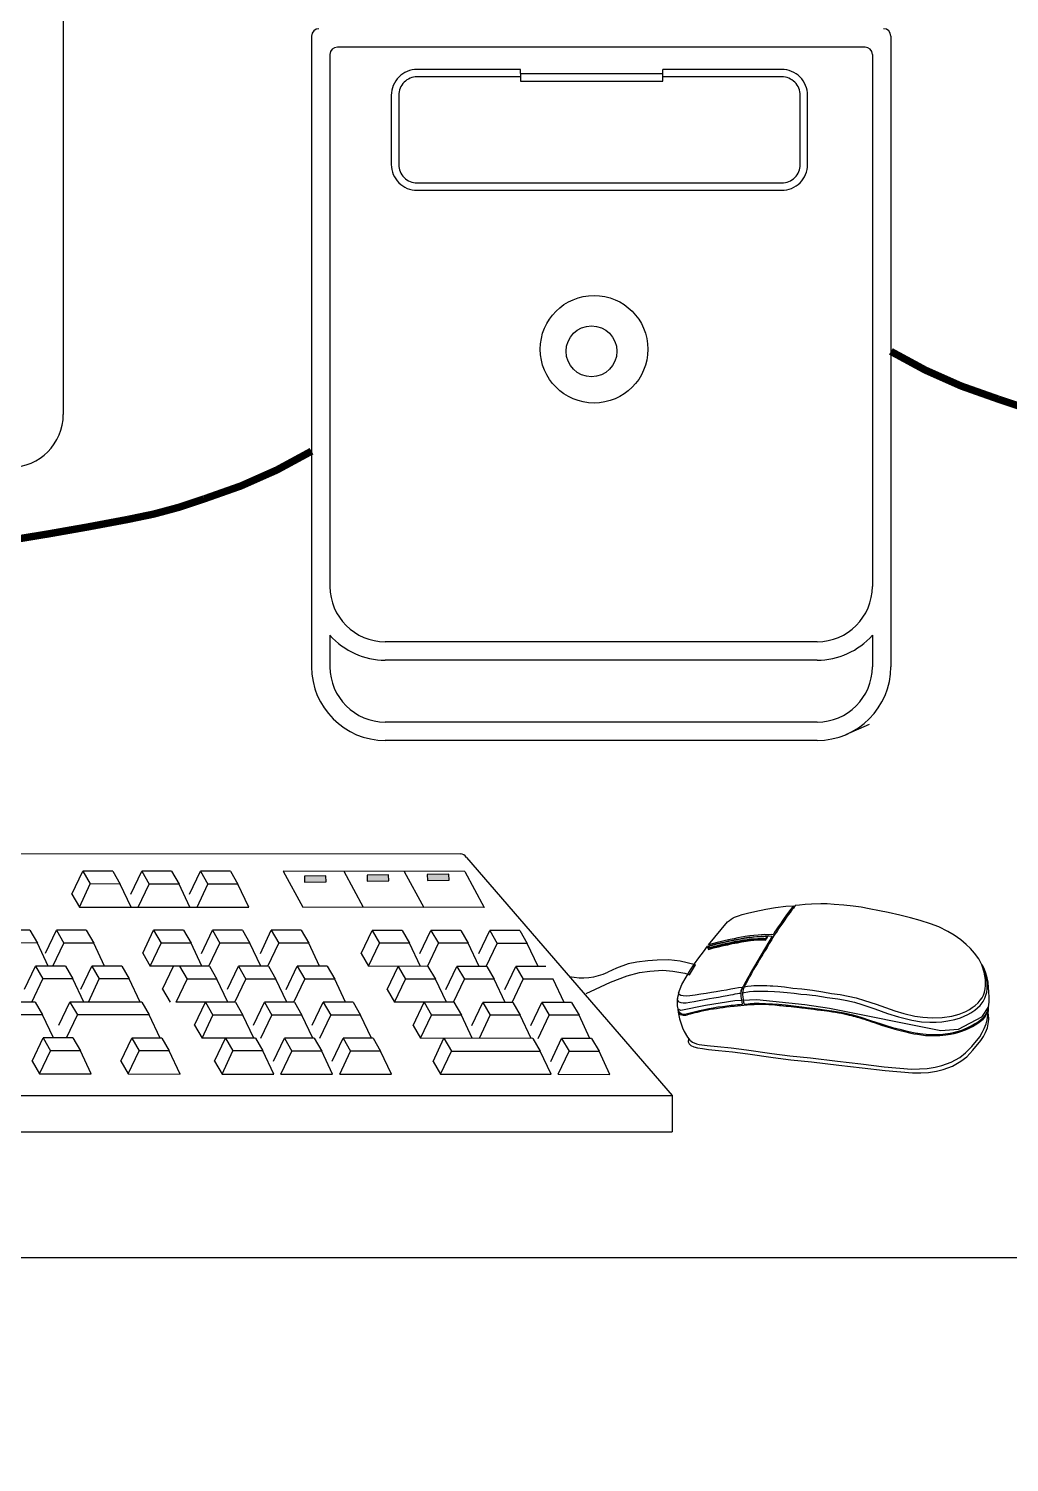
# Model space of a CAD drawing. Header units: millimetres. Extents: x 1282755 to 1285234, y -1758265 to -1757672.
# Drawn here: x 1284200.643 to 1284202.655, y -1757894.765 to -1757891.824 of the extents above; entities that cross this region are included whole.
import ezdxf

# ---------------------------------------------------------------- set-up
doc = ezdxf.new("R2010")
doc.units = ezdxf.units.MM
doc.layers.add('MR', color=7, linetype='Continuous')

# ---------------------------------------------------------------- blocks, each defined once
blk = doc.blocks.new('방재실(계통도)')
at = {"layer": 'MR', "color": 4}
for p, q in [((-285560.75, 60614.5), (-285560.75, 60315.87)), ((-285437.53, 60503.73), (-285437.53, 60190.64)), ((-285149.96, 60503.73), (-285149.96, 60190.64)), ((-285428.38, 60494.57), (-285428.38, 60230.53)), ((-285162.78, 60498.23), (-285424.72, 60498.23)), ((-285159.12, 60494.57), (-285159.12, 60230.53)), ((-285333.84, 60485.07), (-285333.84, 60487.13)), ((-285263.1, 60485.07), (-285263.1, 60487.13)), ((-285428.38, 60206.32), (-285428.38, 60190.64)), ((-285186.57, 60203.08), (-285400.93, 60203.08)), ((-285159.12, 60206.32), (-285159.12, 60190.64)), ((-285186.57, 60193.92), (-285400.93, 60193.92)), ((-285186.57, 60163.18), (-285400.93, 60163.18)), ((-285160.69, 60161.99), (-285172.5, 60156.84)), ((-285186.57, 60154.03), (-285400.93, 60154.03)), ((-285875.3, 60098.12), (-285363.74, 60097.73)), ((-285360.65, 60096), (-285258.53, 59977.77)), ((-285556.47, 60077.72), (-285551.05, 60089.17)), ((-285536.18, 60089.16), (-285551.05, 60089.17)), ((-285551.05, 60089.17), (-285547.35, 60082.79)), ((-285536.18, 60089.16), (-285532.48, 60082.78)), ((-285527.27, 60077.7), (-285521.84, 60089.15)), ((-285521.84, 60089.15), (-285518.14, 60082.76)), ((-285506.97, 60089.14), (-285521.84, 60089.15)), ((-285506.97, 60089.14), (-285503.27, 60082.75)), ((-285498.06, 60077.67), (-285492.63, 60089.13)), ((-285492.63, 60089.13), (-285488.93, 60082.74)), ((-285477.76, 60089.12), (-285492.63, 60089.13)), ((-285477.76, 60089.12), (-285474.06, 60082.73)), ((-285451.53, 60089.1), (-285441.89, 60071.25)), ((-285361.47, 60089.03), (-285451.53, 60089.1)), ((-285421.51, 60089.08), (-285411.87, 60071.23)), ((-285391.49, 60089.05), (-285381.85, 60071.2)), ((-285361.47, 60089.03), (-285351.83, 60071.18)), ((-285552.77, 60071.33), (-285547.35, 60082.79)), ((-285532.48, 60082.78), (-285547.35, 60082.79)), ((-285527.07, 60071.31), (-285532.48, 60082.78)), ((-285523.57, 60071.31), (-285518.14, 60082.76)), ((-285503.27, 60082.75), (-285518.14, 60082.76)), ((-285497.86, 60071.29), (-285503.27, 60082.75)), ((-285494.36, 60071.29), (-285488.93, 60082.74)), ((-285474.06, 60082.73), (-285488.93, 60082.74)), ((-285468.66, 60071.27), (-285474.06, 60082.73)), ((-285430.35, 60086.89), (-285441.07, 60086.76)), ((-285441.07, 60086.76), (-285441.03, 60083.78)), ((-285441.03, 60083.78), (-285430.32, 60083.92)), ((-285430.32, 60083.92), (-285430.35, 60086.89)), ((-285399.25, 60087.3), (-285409.96, 60087.16)), ((-285409.96, 60087.16), (-285409.93, 60084.18)), ((-285409.93, 60084.18), (-285399.21, 60084.32)), ((-285399.21, 60084.32), (-285399.25, 60087.3)), ((-285369.33, 60087.68), (-285380.05, 60087.54)), ((-285380.05, 60087.54), (-285380.01, 60084.57)), ((-285380.01, 60084.57), (-285369.29, 60084.71)), ((-285369.29, 60084.71), (-285369.33, 60087.68)), ((-285556.47, 60077.72), (-285552.77, 60071.33)), ((-285552.77, 60071.33), (-285468.66, 60071.27)), ((-285351.83, 60071.18), (-285441.89, 60071.25)), ((-285227.55, 60066.36), (-285225.62, 60067.01)), ((-285225.62, 60067.01), (-285223.69, 60067.61)), ((-285223.69, 60067.61), (-285221.1, 60068.31)), ((-285221.1, 60068.31), (-285217.47, 60069.17)), ((-285217.47, 60069.17), (-285212.06, 60070.37)), ((-285212.06, 60070.37), (-285207.29, 60071.16)), ((-285207.29, 60071.16), (-285202.14, 60071.77)), ((-285201.69, 60067.44), (-285202.93, 60065.8)), ((-285202.14, 60071.77), (-285198.22, 60072.03)), ((-285200.87, 60067.45), (-285201.77, 60066.25)), ((-285200.7, 60068.86), (-285201.69, 60067.44)), ((-285200.01, 60068.65), (-285200.87, 60067.45)), ((-285199.56, 60070.34), (-285200.7, 60068.86)), ((-285199.11, 60069.9), (-285200.01, 60068.65)), ((-285198.22, 60072.03), (-285199.56, 60070.34)), ((-285198.29, 60070.84), (-285199.11, 60069.9)), ((-285197.45, 60072.09), (-285198.29, 60070.84)), ((-285195.34, 60072.33), (-285197.45, 60072.09)), ((-285192.56, 60072.68), (-285195.34, 60072.33)), ((-285189.35, 60072.79), (-285192.56, 60072.68)), ((-285184.74, 60072.9), (-285189.35, 60072.79)), ((-285181.63, 60072.9), (-285184.74, 60072.9)), ((-285178.04, 60072.68), (-285181.63, 60072.9)), ((-285173.24, 60072.28), (-285178.04, 60072.68)), ((-285168.64, 60071.71), (-285173.24, 60072.28)), ((-285164.67, 60071.25), (-285168.64, 60071.71)), ((-285160.73, 60070.53), (-285164.67, 60071.25)), ((-285155.63, 60069.53), (-285160.73, 60070.53)), ((-285151.26, 60068.58), (-285155.63, 60069.53)), ((-285145.52, 60067.26), (-285151.26, 60068.58)), ((-285140.25, 60066.01), (-285145.52, 60067.26)), ((-285577.3, 60059.89), (-285592.17, 60059.9)), ((-285577.3, 60059.89), (-285573.6, 60053.5)), ((-285569.63, 60048.43), (-285564.2, 60059.88)), ((-285549.33, 60059.87), (-285564.2, 60059.88)), ((-285564.2, 60059.88), (-285560.5, 60053.49)), ((-285549.33, 60059.87), (-285545.63, 60053.48)), ((-285521.34, 60048.39), (-285515.92, 60059.85)), ((-285501.05, 60059.83), (-285515.92, 60059.85)), ((-285515.92, 60059.85), (-285512.21, 60053.46)), ((-285501.05, 60059.83), (-285497.35, 60053.45)), ((-285492.13, 60048.37), (-285486.71, 60059.82)), ((-285471.84, 60059.81), (-285486.71, 60059.82)), ((-285486.71, 60059.82), (-285483.01, 60053.44)), ((-285471.84, 60059.81), (-285468.14, 60053.42)), ((-285462.93, 60048.35), (-285457.5, 60059.8)), ((-285457.5, 60059.8), (-285453.8, 60053.41)), ((-285442.63, 60059.79), (-285457.5, 60059.8)), ((-285442.63, 60059.79), (-285438.93, 60053.4)), ((-285412.9, 60048.31), (-285407.48, 60059.76)), ((-285407.48, 60059.76), (-285403.78, 60053.38)), ((-285392.61, 60059.75), (-285407.48, 60059.76)), ((-285392.61, 60059.75), (-285388.91, 60053.36)), ((-285383.7, 60048.29), (-285378.27, 60059.74)), ((-285378.27, 60059.74), (-285374.57, 60053.35)), ((-285363.4, 60059.73), (-285378.27, 60059.74)), ((-285363.4, 60059.73), (-285359.7, 60053.34)), ((-285354.49, 60048.26), (-285349.06, 60059.72)), ((-285349.06, 60059.72), (-285345.36, 60053.33)), ((-285334.19, 60059.71), (-285349.06, 60059.72)), ((-285334.19, 60059.71), (-285330.49, 60053.32)), ((-285240.41, 60052.63), (-285231.02, 60063.95)), ((-285231.02, 60063.95), (-285230.13, 60064.69)), ((-285230.13, 60064.69), (-285229.3, 60065.36)), ((-285229.3, 60065.36), (-285228.25, 60066.01)), ((-285228.25, 60066.01), (-285227.55, 60066.36)), ((-285206.85, 60060.04), (-285207.75, 60058.84)), ((-285205.9, 60061.45), (-285206.85, 60060.04)), ((-285205.5, 60060.86), (-285206.25, 60059.67)), ((-285204.82, 60063.03), (-285205.9, 60061.45)), ((-285204.7, 60062), (-285205.5, 60060.86)), ((-285203.92, 60064.34), (-285204.82, 60063.03)), ((-285203.61, 60063.58), (-285204.7, 60062)), ((-285202.93, 60065.8), (-285203.92, 60064.34)), ((-285202.67, 60064.99), (-285203.61, 60063.58)), ((-285201.77, 60066.25), (-285202.67, 60064.99)), ((-285135.34, 60064.63), (-285140.25, 60066.01)), ((-285130.35, 60062.95), (-285135.34, 60064.63)), ((-285126.2, 60061.46), (-285130.35, 60062.95)), ((-285121.64, 60059.18), (-285126.2, 60061.46)), ((-285573.6, 60053.5), (-285588.47, 60053.52)), ((-285568.2, 60042.04), (-285573.6, 60053.5)), ((-285565.93, 60042.04), (-285560.5, 60053.49)), ((-285545.63, 60053.48), (-285560.5, 60053.49)), ((-285540.22, 60042.02), (-285545.63, 60053.48)), ((-285517.64, 60042), (-285512.21, 60053.46)), ((-285497.35, 60053.45), (-285512.21, 60053.46)), ((-285491.94, 60041.98), (-285497.35, 60053.45)), ((-285488.43, 60041.98), (-285483.01, 60053.44)), ((-285468.14, 60053.42), (-285483.01, 60053.44)), ((-285462.73, 60041.96), (-285468.14, 60053.42)), ((-285459.23, 60041.96), (-285453.8, 60053.41)), ((-285438.93, 60053.4), (-285453.8, 60053.41)), ((-285433.52, 60041.94), (-285438.93, 60053.4)), ((-285409.2, 60041.92), (-285403.78, 60053.38)), ((-285388.91, 60053.36), (-285403.78, 60053.38)), ((-285383.5, 60041.9), (-285388.91, 60053.36)), ((-285379.99, 60041.9), (-285374.57, 60053.35)), ((-285359.7, 60053.34), (-285374.57, 60053.35)), ((-285354.29, 60041.88), (-285359.7, 60053.34)), ((-285350.79, 60041.88), (-285345.36, 60053.33)), ((-285330.49, 60053.32), (-285345.36, 60053.33)), ((-285325.08, 60041.86), (-285330.49, 60053.32)), ((-285240.93, 60051.92), (-285238.54, 60052.6)), ((-285236.19, 60053.8), (-285240.41, 60052.63)), ((-285240.33, 60050.62), (-285232.08, 60052.94)), ((-285237.05, 60052.7), (-285239.18, 60052.09)), ((-285238.54, 60052.6), (-285236.2, 60053.23)), ((-285234.75, 60053.28), (-285237.05, 60052.7)), ((-285234.44, 60052.57), (-285236.23, 60052.09)), ((-285236.2, 60053.23), (-285233.95, 60053.74)), ((-285233.99, 60054.26), (-285236.19, 60053.8)), ((-285232.56, 60053.79), (-285234.75, 60053.28)), ((-285232.2, 60053.09), (-285234.44, 60052.57)), ((-285232.1, 60054.7), (-285233.99, 60054.26)), ((-285233.95, 60053.74), (-285232.11, 60054.13)), ((-285233.07, 60052.25), (-285230.92, 60052.65)), ((-285229.8, 60054.44), (-285232.56, 60053.79)), ((-285229.64, 60053.62), (-285232.2, 60053.09)), ((-285232.11, 60054.13), (-285230.32, 60054.51)), ((-285229.7, 60055.23), (-285232.1, 60054.7)), ((-285232.08, 60052.94), (-285222.81, 60054.66)), ((-285230.92, 60052.65), (-285228.73, 60053.22)), ((-285230.32, 60054.51), (-285228.64, 60054.88)), ((-285226.88, 60054.95), (-285229.8, 60054.44)), ((-285227.81, 60055.61), (-285229.7, 60055.23)), ((-285227.7, 60054.01), (-285229.64, 60053.62)), ((-285228.73, 60053.22), (-285226.11, 60053.6)), ((-285228.64, 60054.88), (-285226.9, 60055.26)), ((-285225.91, 60056), (-285227.81, 60055.61)), ((-285225.4, 60054.48), (-285227.7, 60054.01)), ((-285226.9, 60055.26), (-285225, 60055.6)), ((-285224.47, 60055.37), (-285226.88, 60054.95)), ((-285226.11, 60053.6), (-285224.02, 60054)), ((-285224.02, 60056.39), (-285225.91, 60056)), ((-285223.19, 60054.89), (-285225.4, 60054.48)), ((-285225, 60055.6), (-285222.8, 60056)), ((-285222.78, 60055.69), (-285224.47, 60055.37)), ((-285222.28, 60056.71), (-285224.02, 60056.39)), ((-285224.02, 60054), (-285221.71, 60054.42)), ((-285221.29, 60055.12), (-285223.19, 60054.89)), ((-285222.81, 60054.66), (-285218.13, 60055.13)), ((-285222.8, 60056), (-285220.65, 60056.36)), ((-285219.85, 60056.1), (-285222.78, 60055.69)), ((-285220.02, 60057.02), (-285222.28, 60056.71)), ((-285221.71, 60054.42), (-285219.65, 60054.66)), ((-285219.44, 60055.35), (-285221.29, 60055.12)), ((-285220.65, 60056.36), (-285218.43, 60056.56)), ((-285218.06, 60057.26), (-285220.02, 60057.02)), ((-285217.85, 60056.34), (-285219.85, 60056.1)), ((-285208.87, 60056.95), (-285219.84, 60038.31)), ((-285219.65, 60054.66), (-285217.9, 60054.88)), ((-285217.79, 60055.46), (-285219.44, 60055.35)), ((-285218.43, 60056.56), (-285216.48, 60056.8)), ((-285218.13, 60055.13), (-285213.58, 60055.33)), ((-285215.9, 60057.46), (-285218.06, 60057.26)), ((-285217.9, 60054.88), (-285215.94, 60055.02)), ((-285215.52, 60056.5), (-285217.85, 60056.34)), ((-285215.93, 60055.59), (-285217.79, 60055.46)), ((-285216.48, 60056.8), (-285214.36, 60056.94)), ((-285215.94, 60055.02), (-285214.02, 60054.99)), ((-285213.86, 60055.63), (-285215.93, 60055.59)), ((-285214.15, 60057.58), (-285215.9, 60057.46)), ((-285213.04, 60056.61), (-285215.52, 60056.5)), ((-285214.36, 60056.94), (-285212.4, 60057.02)), ((-285212.44, 60057.64), (-285214.15, 60057.58)), ((-285214.02, 60054.99), (-285212.2, 60054.91)), ((-285212.25, 60055.58), (-285213.86, 60055.63)), ((-285213.58, 60055.33), (-285212.23, 60055.37)), ((-285211.34, 60056.68), (-285213.04, 60056.61)), ((-285210.57, 60057.61), (-285212.44, 60057.64)), ((-285212.4, 60057.02), (-285210.43, 60057.05)), ((-285211.34, 60056.78), (-285212.25, 60055.58)), ((-285212.23, 60055.37), (-285211.34, 60056.68)), ((-285212.2, 60054.91), (-285211.2, 60056.17)), ((-285211.2, 60056.17), (-285211.34, 60056.78)), ((-285210.33, 60053.27), (-285210.88, 60052.3)), ((-285209.28, 60057.65), (-285210.57, 60057.61)), ((-285210.43, 60057.05), (-285208.87, 60056.95)), ((-285209.77, 60054.24), (-285210.33, 60053.27)), ((-285209.11, 60055.27), (-285209.77, 60054.24)), ((-285208.44, 60057.6), (-285209.28, 60057.65)), ((-285208.7, 60056.08), (-285209.11, 60055.27)), ((-285208.18, 60056.84), (-285208.7, 60056.08)), ((-285207.75, 60058.84), (-285208.44, 60057.6)), ((-285207.48, 60057.87), (-285208.18, 60056.84)), ((-285206.77, 60058.91), (-285207.48, 60057.87)), ((-285206.25, 60059.67), (-285206.77, 60058.91)), ((-285118.56, 60057.31), (-285121.64, 60059.18)), ((-285115.19, 60055.05), (-285118.56, 60057.31)), ((-285112.6, 60052.79), (-285115.19, 60055.05)), ((-285110.49, 60050.71), (-285112.6, 60052.79)), ((-285521.34, 60048.39), (-285517.64, 60042)), ((-285412.9, 60048.31), (-285409.2, 60041.92)), ((-285247.39, 60043.19), (-285245.26, 60046.13)), ((-285245.26, 60046.13), (-285242.92, 60049.04)), ((-285242.92, 60049.04), (-285240.93, 60051.92)), ((-285239.96, 60052.04), (-285240.97, 60050.88)), ((-285240.97, 60050.88), (-285240.33, 60050.62)), ((-285239.39, 60051.3), (-285240.86, 60050.89)), ((-285240.86, 60050.89), (-285240.56, 60050.29)), ((-285240.56, 60050.29), (-285237.92, 60051.04)), ((-285239.18, 60052.09), (-285239.96, 60052.04)), ((-285237.45, 60051.74), (-285239.39, 60051.3)), ((-285237.92, 60051.04), (-285235.47, 60051.67)), ((-285236.23, 60052.09), (-285237.45, 60051.74)), ((-285235.47, 60051.67), (-285233.07, 60052.25)), ((-285214.62, 60046.19), (-285215.13, 60045.27)), ((-285214.05, 60047.06), (-285214.62, 60046.19)), ((-285213.5, 60048.03), (-285214.05, 60047.06)), ((-285212.84, 60049.06), (-285213.5, 60048.03)), ((-285212.04, 60050.3), (-285212.84, 60049.06)), ((-285211.44, 60051.33), (-285212.04, 60050.3)), ((-285210.88, 60052.3), (-285211.44, 60051.33)), ((-285108.37, 60048.52), (-285110.49, 60050.71)), ((-285106.36, 60045.7), (-285108.37, 60048.52)), ((-285104.8, 60042.59), (-285106.36, 60045.7)), ((-285580, 60030.59), (-285574.57, 60042.05)), ((-285559.7, 60042.04), (-285574.57, 60042.05)), ((-285574.57, 60042.05), (-285570.87, 60035.66)), ((-285559.7, 60042.04), (-285556, 60035.65)), ((-285552.03, 60030.57), (-285546.6, 60042.03)), ((-285531.73, 60042.01), (-285546.6, 60042.03)), ((-285546.6, 60042.03), (-285542.9, 60035.64)), ((-285531.73, 60042.01), (-285528.03, 60035.63)), ((-285488.16, 60041.98), (-285517.64, 60042)), ((-285511.43, 60030.54), (-285506, 60041.99)), ((-285503.03, 60041.99), (-285499.33, 60035.61)), ((-285488.16, 60041.98), (-285484.46, 60035.59)), ((-285479.25, 60030.52), (-285473.82, 60041.97)), ((-285458.95, 60041.96), (-285473.82, 60041.97)), ((-285473.82, 60041.97), (-285470.12, 60035.58)), ((-285458.95, 60041.96), (-285455.25, 60035.57)), ((-285450.04, 60030.49), (-285444.61, 60041.95)), ((-285429.74, 60041.94), (-285444.61, 60041.95)), ((-285444.61, 60041.95), (-285440.91, 60035.56)), ((-285429.74, 60041.94), (-285426.04, 60035.55)), ((-285379.72, 60041.9), (-285409.2, 60041.92)), ((-285400.01, 60030.46), (-285394.59, 60041.91)), ((-285394.59, 60041.91), (-285390.89, 60035.52)), ((-285379.72, 60041.9), (-285376.02, 60035.51)), ((-285370.81, 60030.43), (-285365.38, 60041.89)), ((-285350.51, 60041.88), (-285365.38, 60041.89)), ((-285365.38, 60041.89), (-285361.68, 60035.5)), ((-285350.51, 60041.88), (-285346.81, 60035.49)), ((-285341.6, 60030.41), (-285336.17, 60041.87)), ((-285321.3, 60041.85), (-285336.17, 60041.87)), ((-285336.17, 60041.87), (-285332.47, 60035.48)), ((-285286.09, 60041.03), (-285290.46, 60038.99)), ((-285280.32, 60043.08), (-285286.09, 60041.03)), ((-285280.9, 60037.18), (-285274.79, 60038.89)), ((-285276.13, 60043.99), (-285280.32, 60043.08)), ((-285270.63, 60044.72), (-285276.13, 60043.99)), ((-285274.79, 60038.89), (-285269.6, 60039.56)), ((-285266.03, 60045.04), (-285270.63, 60044.72)), ((-285269.6, 60039.56), (-285263.15, 60039.94)), ((-285260.23, 60045.07), (-285266.03, 60045.04)), ((-285263.15, 60039.94), (-285258.19, 60039.55)), ((-285254.59, 60044.46), (-285260.23, 60045.07)), ((-285258.19, 60039.55), (-285252.21, 60038.45)), ((-285246.95, 60042.7), (-285254.59, 60044.46)), ((-285252.21, 60038.45), (-285249.87, 60037.63)), ((-285251.61, 60036.47), (-285249.41, 60040.1)), ((-285249.87, 60037.63), (-285246.95, 60042.7)), ((-285249.41, 60040.1), (-285247.39, 60043.19)), ((-285219.17, 60038.41), (-285219.69, 60037.6)), ((-285218.67, 60039.38), (-285219.17, 60038.41)), ((-285218.16, 60040.3), (-285218.67, 60039.38)), ((-285217.64, 60041.11), (-285218.16, 60040.3)), ((-285216.98, 60042.09), (-285217.64, 60041.11)), ((-285216.38, 60043.16), (-285216.98, 60042.09)), ((-285215.73, 60044.25), (-285216.38, 60043.16)), ((-285215.13, 60045.27), (-285215.73, 60044.25)), ((-285103.63, 60038.98), (-285104.8, 60042.59)), ((-285103.96, 60040.88), (-285104.77, 60042.8)), ((-285103.7, 60040.9), (-285104.44, 60042.56)), ((-285103.32, 60039.11), (-285103.96, 60040.88)), ((-285102.81, 60038.47), (-285103.7, 60040.9)), ((-285102.91, 60035.35), (-285103.63, 60038.98)), ((-285102.73, 60037.23), (-285103.32, 60039.11)), ((-285102.14, 60036.23), (-285102.81, 60038.47)), ((-285576.3, 60024.2), (-285570.87, 60035.66)), ((-285556, 60035.65), (-285570.87, 60035.66)), ((-285550.59, 60024.19), (-285556, 60035.65)), ((-285548.32, 60024.18), (-285542.9, 60035.64)), ((-285528.03, 60035.63), (-285542.9, 60035.64)), ((-285522.62, 60024.16), (-285528.03, 60035.63)), ((-285504.75, 60024.15), (-285499.33, 60035.61)), ((-285484.46, 60035.59), (-285499.33, 60035.61)), ((-285479.05, 60024.13), (-285484.46, 60035.59)), ((-285475.54, 60024.13), (-285470.12, 60035.58)), ((-285455.25, 60035.57), (-285470.12, 60035.58)), ((-285449.84, 60024.11), (-285455.25, 60035.57)), ((-285446.34, 60024.11), (-285440.91, 60035.56)), ((-285426.04, 60035.55), (-285440.91, 60035.56)), ((-285420.63, 60024.09), (-285426.04, 60035.55)), ((-285396.31, 60024.07), (-285390.89, 60035.52)), ((-285376.02, 60035.51), (-285390.89, 60035.52)), ((-285370.61, 60024.05), (-285376.02, 60035.51)), ((-285367.11, 60024.05), (-285361.68, 60035.5)), ((-285346.81, 60035.49), (-285361.68, 60035.5)), ((-285341.4, 60024.03), (-285346.81, 60035.49)), ((-285337.9, 60024.02), (-285332.47, 60035.48)), ((-285317.6, 60035.47), (-285332.47, 60035.48)), ((-285312.2, 60024), (-285317.6, 60035.47)), ((-285296.53, 60030.52), (-285289.19, 60033.98)), ((-285289.19, 60033.98), (-285280.9, 60037.18)), ((-285255.38, 60028.59), (-285253.7, 60032.96)), ((-285253.7, 60032.96), (-285251.61, 60036.47)), ((-285223.53, 60031.48), (-285225.58, 60031.18)), ((-285223.97, 60030.41), (-285223.34, 60031.8)), ((-285223.9, 60030.83), (-285223.34, 60031.85)), ((-285223.3, 60031.96), (-285223.53, 60031.48)), ((-285222.84, 60032.82), (-285223.3, 60031.96)), ((-285222.9, 60031.37), (-285223.2, 60030.46)), ((-285222.01, 60034.33), (-285222.84, 60032.82)), ((-285222.31, 60032.7), (-285222.81, 60031.68)), ((-285222.81, 60031.68), (-285221.13, 60032.06)), ((-285221.8, 60033.62), (-285222.31, 60032.7)), ((-285221.22, 60035.78), (-285222.01, 60034.33)), ((-285221.2, 60034.7), (-285221.8, 60033.62)), ((-285220.53, 60037.02), (-285221.22, 60035.78)), ((-285220.65, 60035.77), (-285221.2, 60034.7)), ((-285221.13, 60032.06), (-285219.28, 60032.29)), ((-285220.14, 60036.63), (-285220.65, 60035.77)), ((-285219.84, 60038.31), (-285220.53, 60037.02)), ((-285219.69, 60037.6), (-285220.14, 60036.63)), ((-285219.28, 60032.29), (-285217.93, 60032.38)), ((-285217.93, 60032.38), (-285216.64, 60032.46)), ((-285216.64, 60032.46), (-285214.93, 60032.48)), ((-285214.93, 60032.48), (-285213.17, 60032.44)), ((-285213.17, 60032.44), (-285211.55, 60032.34)), ((-285211.55, 60032.34), (-285209.94, 60032.3)), ((-285209.94, 60032.3), (-285208.53, 60032.18)), ((-285208.53, 60032.18), (-285206.04, 60032.04)), ((-285206.04, 60032.04), (-285202.7, 60031.75)), ((-285202.7, 60031.75), (-285198.61, 60031.15)), ((-285103.12, 60030.72), (-285102.97, 60032.44)), ((-285102.97, 60032.44), (-285102.91, 60035.35)), ((-285102.39, 60035.28), (-285102.73, 60037.23)), ((-285102.17, 60033.64), (-285102.39, 60035.28)), ((-285102.19, 60030.79), (-285102.14, 60032.34)), ((-285102.14, 60032.34), (-285102.17, 60033.64)), ((-285101.74, 60034.13), (-285102.14, 60036.23)), ((-285101.46, 60031.46), (-285101.74, 60034.13)), ((-285101.31, 60029.24), (-285101.46, 60031.46)), ((-285574.79, 60024.2), (-285589.66, 60024.21)), ((-285574.79, 60024.2), (-285571.09, 60017.82)), ((-285562.9, 60012.74), (-285557.47, 60024.19)), ((-285521.79, 60024.16), (-285557.47, 60024.19)), ((-285557.47, 60024.19), (-285553.77, 60017.8)), ((-285521.79, 60024.16), (-285518.09, 60017.78)), ((-285511.43, 60030.54), (-285507.73, 60024.15)), ((-285475.27, 60024.13), (-285504.75, 60024.15)), ((-285495.56, 60012.68), (-285490.14, 60024.14)), ((-285490.14, 60024.14), (-285486.44, 60017.75)), ((-285475.27, 60024.13), (-285471.57, 60017.74)), ((-285466.36, 60012.66), (-285460.93, 60024.12)), ((-285446.06, 60024.11), (-285460.93, 60024.12)), ((-285460.93, 60024.12), (-285457.23, 60017.73)), ((-285446.06, 60024.11), (-285442.36, 60017.72)), ((-285437.15, 60012.64), (-285431.72, 60024.1)), ((-285431.72, 60024.1), (-285428.02, 60017.71)), ((-285416.86, 60024.08), (-285431.72, 60024.1)), ((-285416.86, 60024.08), (-285413.15, 60017.7)), ((-285400.01, 60030.46), (-285396.31, 60024.07)), ((-285301.25, 60028.44), (-285296.53, 60030.52)), ((-285256.01, 60024.97), (-285256.08, 60023.67)), ((-285255.89, 60026.28), (-285256.01, 60024.97)), ((-285255.97, 60025.86), (-285255.99, 60025.34)), ((-285255.99, 60025.34), (-285255.58, 60024.69)), ((-285255.91, 60026.48), (-285255.97, 60025.86)), ((-285255.75, 60027.22), (-285255.91, 60026.48)), ((-285255.58, 60027.7), (-285255.89, 60026.28)), ((-285255.59, 60027.91), (-285255.75, 60027.22)), ((-285255.15, 60029.02), (-285255.58, 60027.7)), ((-285255.58, 60024.69), (-285255.19, 60024.3)), ((-285255.08, 60027.99), (-285255.38, 60028.59)), ((-285255.19, 60024.3), (-285254.28, 60023.9)), ((-285254.21, 60027.48), (-285255.08, 60027.99)), ((-285253, 60027.25), (-285254.21, 60027.48)), ((-285251.49, 60027.09), (-285253, 60027.25)), ((-285251.63, 60023.87), (-285249.73, 60024.15)), ((-285249.68, 60027.22), (-285251.49, 60027.09)), ((-285249.73, 60024.15), (-285247.63, 60024.5)), ((-285247.12, 60027.6), (-285249.68, 60027.22)), ((-285247.63, 60024.5), (-285245.07, 60024.99)), ((-285244.35, 60028.05), (-285247.12, 60027.6)), ((-285245.07, 60024.99), (-285242.46, 60025.48)), ((-285241.68, 60028.43), (-285244.35, 60028.05)), ((-285242.46, 60025.48), (-285240.05, 60025.9)), ((-285227.43, 60024.78), (-285241.89, 60022.4)), ((-285239.01, 60028.87), (-285241.68, 60028.43)), ((-285240.05, 60025.9), (-285237.85, 60026.31)), ((-285236.6, 60029.3), (-285239.01, 60028.87)), ((-285237.85, 60026.31), (-285235.59, 60026.67)), ((-285234.09, 60029.73), (-285236.6, 60029.3)), ((-285235.59, 60026.67), (-285233.28, 60027.03)), ((-285231.53, 60030.16), (-285234.09, 60029.73)), ((-285233.28, 60027.03), (-285231.29, 60027.43)), ((-285229.37, 60030.56), (-285231.53, 60030.16)), ((-285231.29, 60027.43), (-285229.55, 60027.8)), ((-285229.55, 60027.8), (-285228.32, 60027.99)), ((-285227.48, 60030.9), (-285229.37, 60030.56)), ((-285228.32, 60027.99), (-285227.19, 60028.22)), ((-285225.58, 60031.18), (-285227.48, 60030.9)), ((-285216.47, 60025.37), (-285227.43, 60024.78)), ((-285227.19, 60028.22), (-285226.01, 60028.41)), ((-285226.01, 60028.41), (-285225.19, 60028.57)), ((-285225.19, 60028.57), (-285224.32, 60028.63)), ((-285224.34, 60028.94), (-285224.25, 60029.87)), ((-285224.28, 60028.01), (-285224.34, 60028.94)), ((-285224.32, 60028.63), (-285224.26, 60029.25)), ((-285224.2, 60026.92), (-285224.28, 60028.01)), ((-285224.26, 60029.25), (-285224.14, 60029.83)), ((-285224.25, 60029.87), (-285223.9, 60030.83)), ((-285224.08, 60025.89), (-285224.2, 60026.92)), ((-285224.14, 60029.83), (-285223.97, 60030.41)), ((-285223.82, 60024.3), (-285224.08, 60025.89)), ((-285223.58, 60023.13), (-285223.82, 60024.3)), ((-285223.45, 60029.57), (-285223.55, 60028.78)), ((-285223.55, 60028.78), (-285220.06, 60029.38)), ((-285223.44, 60029.41), (-285223.53, 60028.52)), ((-285223.53, 60028.52), (-285223.53, 60027.8)), ((-285223.53, 60027.8), (-285223.46, 60026.71)), ((-285223.46, 60026.71), (-285223.27, 60025.43)), ((-285223.24, 60030.36), (-285223.45, 60029.57)), ((-285223.2, 60030.46), (-285223.44, 60029.41)), ((-285223.27, 60025.43), (-285223.08, 60024.15)), ((-285223.03, 60031.1), (-285223.24, 60030.36)), ((-285223.08, 60024.15), (-285222.85, 60023.07)), ((-285220.06, 60029.38), (-285218.21, 60029.56)), ((-285218.21, 60029.56), (-285216.4, 60029.63)), ((-285192.7, 60022.78), (-285216.47, 60025.37)), ((-285216.4, 60029.63), (-285214.22, 60029.67)), ((-285214.22, 60029.67), (-285212.56, 60029.63)), ((-285212.56, 60029.63), (-285210.95, 60029.53)), ((-285210.95, 60029.53), (-285207.67, 60029.39)), ((-285207.67, 60029.39), (-285205.01, 60029.21)), ((-285205.01, 60029.21), (-285201.42, 60028.93)), ((-285201.42, 60028.93), (-285197.97, 60028.54)), ((-285198.61, 60031.15), (-285194.12, 60030.67)), ((-285197.97, 60028.54), (-285194.62, 60028.15)), ((-285194.62, 60028.15), (-285191.65, 60027.88)), ((-285194.12, 60030.67), (-285188.94, 60030.04)), ((-285191.65, 60027.88), (-285188.98, 60027.55)), ((-285188.98, 60027.55), (-285187.21, 60027.36)), ((-285188.94, 60030.04), (-285183.8, 60029.19)), ((-285187.21, 60027.36), (-285181.65, 60026.49)), ((-285183.8, 60029.19), (-285179.45, 60028.5)), ((-285181.65, 60026.49), (-285176.31, 60025.76)), ((-285179.45, 60028.5), (-285175.11, 60027.86)), ((-285176.31, 60025.76), (-285171.69, 60024.93)), ((-285175.11, 60027.86), (-285171.12, 60027.15)), ((-285171.8, 60024.98), (-285168.06, 60024.14)), ((-285171.12, 60027.15), (-285167.11, 60026.23)), ((-285168.06, 60024.14), (-285164.3, 60023)), ((-285167.11, 60026.23), (-285162.99, 60025)), ((-285162.99, 60025), (-285157.21, 60023.17)), ((-285106.69, 60023.74), (-285105.59, 60025.06)), ((-285105.62, 60022.46), (-285104.14, 60024.43)), ((-285105.59, 60025.06), (-285104.68, 60026.31)), ((-285104.68, 60026.31), (-285104.05, 60027.6)), ((-285104.14, 60024.43), (-285103.27, 60026.15)), ((-285104.05, 60027.6), (-285103.48, 60029.14)), ((-285103.48, 60029.14), (-285103.12, 60030.72)), ((-285103.27, 60026.15), (-285102.75, 60027.58)), ((-285102.75, 60027.58), (-285102.39, 60029.11)), ((-285102.39, 60029.11), (-285102.19, 60030.79)), ((-285101.35, 60022.96), (-285101.22, 60024.11)), ((-285101.12, 60026.55), (-285101.31, 60029.24)), ((-285101.22, 60024.11), (-285101.12, 60026.55)), ((-285571.09, 60017.82), (-285585.95, 60017.83)), ((-285565.68, 60006.35), (-285571.09, 60017.82)), ((-285559.2, 60006.35), (-285553.77, 60017.8)), ((-285518.09, 60017.78), (-285553.77, 60017.8)), ((-285512.68, 60006.31), (-285518.09, 60017.78)), ((-285491.86, 60006.3), (-285486.44, 60017.75)), ((-285471.57, 60017.74), (-285486.44, 60017.75)), ((-285466.16, 60006.28), (-285471.57, 60017.74)), ((-285462.66, 60006.28), (-285457.23, 60017.73)), ((-285442.36, 60017.72), (-285457.23, 60017.73)), ((-285436.95, 60006.26), (-285442.36, 60017.72)), ((-285433.45, 60006.25), (-285428.02, 60017.71)), ((-285413.15, 60017.7), (-285428.02, 60017.71)), ((-285407.75, 60006.23), (-285413.15, 60017.7)), ((-285366.83, 60024.05), (-285396.31, 60024.07)), ((-285387.13, 60012.6), (-285381.7, 60024.06)), ((-285383.42, 60006.22), (-285378, 60017.67)), ((-285381.7, 60024.06), (-285378, 60017.67)), ((-285363.13, 60017.66), (-285378, 60017.67)), ((-285366.83, 60024.05), (-285363.13, 60017.66)), ((-285357.72, 60006.2), (-285363.13, 60017.66)), ((-285357.92, 60012.58), (-285352.49, 60024.04)), ((-285354.22, 60006.19), (-285348.79, 60017.65)), ((-285352.49, 60024.04), (-285348.79, 60017.65)), ((-285337.62, 60024.02), (-285352.49, 60024.04)), ((-285333.92, 60017.64), (-285348.79, 60017.65)), ((-285337.62, 60024.02), (-285333.92, 60017.64)), ((-285328.51, 60006.17), (-285333.92, 60017.64)), ((-285328.71, 60012.56), (-285323.29, 60024.01)), ((-285325.01, 60006.17), (-285319.58, 60017.63)), ((-285308.42, 60024), (-285323.29, 60024.01)), ((-285323.29, 60024.01), (-285319.58, 60017.63)), ((-285304.72, 60017.62), (-285319.58, 60017.63)), ((-285308.42, 60024), (-285304.72, 60017.62)), ((-285299.31, 60006.15), (-285304.72, 60017.62)), ((-285256.08, 60023.67), (-285255.99, 60022.38)), ((-285255.99, 60022.38), (-285255.93, 60021.4)), ((-285255.93, 60021.4), (-285255.58, 60020.18)), ((-285255.78, 60020.84), (-285255.59, 60019.45)), ((-285254.28, 60020.01), (-285255.78, 60020.84)), ((-285255.72, 60020.69), (-285255.51, 60019.1)), ((-285255.59, 60019.45), (-285255.06, 60018.56)), ((-285255.58, 60020.18), (-285255.17, 60019.43)), ((-285255.51, 60019.1), (-285255.14, 60017.46)), ((-285255.17, 60019.43), (-285254.78, 60018.99)), ((-285255.14, 60017.46), (-285254.83, 60015.93)), ((-285255.06, 60018.56), (-285254.51, 60018.07)), ((-285254.78, 60018.99), (-285254.23, 60018.61)), ((-285254.51, 60018.07), (-285253.76, 60017.76)), ((-285254.28, 60023.9), (-285253.03, 60023.78)), ((-285241.89, 60022.4), (-285254.28, 60020.01)), ((-285254.23, 60018.61), (-285253.7, 60018.39)), ((-285253.76, 60017.76), (-285253.08, 60017.7)), ((-285253.7, 60018.39), (-285252.86, 60018.24)), ((-285253.08, 60017.7), (-285252.41, 60017.7)), ((-285253.03, 60023.78), (-285251.63, 60023.87)), ((-285252.86, 60018.24), (-285251.57, 60018.33)), ((-285252.41, 60017.7), (-285251.79, 60017.74)), ((-285251.79, 60017.74), (-285251.07, 60017.84)), ((-285251.57, 60018.33), (-285249.64, 60018.87)), ((-285251.07, 60017.84), (-285250.26, 60018.1)), ((-285250.26, 60018.1), (-285249.39, 60018.32)), ((-285249.64, 60018.87), (-285247.6, 60019.37)), ((-285249.39, 60018.32), (-285248.32, 60018.6)), ((-285248.32, 60018.6), (-285247.05, 60018.94)), ((-285247.6, 60019.37), (-285244.99, 60020.02)), ((-285247.05, 60018.94), (-285245.98, 60019.22)), ((-285245.98, 60019.22), (-285244.76, 60019.57)), ((-285244.99, 60020.02), (-285242.44, 60020.55)), ((-285244.76, 60019.57), (-285243.63, 60019.8)), ((-285243.63, 60019.8), (-285242.76, 60020.01)), ((-285242.76, 60020.01), (-285241.89, 60020.17)), ((-285242.44, 60020.55), (-285240.39, 60020.95)), ((-285241.89, 60020.17), (-285240.92, 60020.34)), ((-285240.92, 60020.34), (-285239.59, 60020.59)), ((-285240.39, 60020.95), (-285238.24, 60021.3)), ((-285239.59, 60020.59), (-285238.05, 60020.8)), ((-285238.24, 60021.3), (-285235.83, 60021.73)), ((-285238.05, 60020.8), (-285236.51, 60021.01)), ((-285236.51, 60021.01), (-285234.82, 60021.33)), ((-285235.83, 60021.73), (-285233.57, 60022.03)), ((-285234.82, 60021.33), (-285233.22, 60021.54)), ((-285233.57, 60022.03), (-285231.41, 60022.34)), ((-285233.22, 60021.54), (-285231.47, 60021.76)), ((-285231.47, 60021.76), (-285229.73, 60021.98)), ((-285231.41, 60022.34), (-285229.3, 60022.58)), ((-285229.73, 60021.98), (-285227.82, 60022.22)), ((-285229.3, 60022.58), (-285228.12, 60022.72)), ((-285228.12, 60022.72), (-285227.09, 60022.84)), ((-285227.82, 60022.22), (-285226.12, 60022.38)), ((-285227.09, 60022.84), (-285226.11, 60022.96)), ((-285226.12, 60022.38), (-285224.47, 60022.5)), ((-285226.11, 60022.96), (-285224.92, 60023.04)), ((-285224.92, 60023.04), (-285223.58, 60023.13)), ((-285224.47, 60022.5), (-285222.98, 60022.65)), ((-285222.98, 60022.65), (-285221.22, 60022.77)), ((-285222.85, 60023.07), (-285221.93, 60023.19)), ((-285221.93, 60023.19), (-285220.85, 60023.31)), ((-285221.22, 60022.77), (-285219.52, 60022.93)), ((-285220.85, 60023.31), (-285219.76, 60023.39)), ((-285219.76, 60023.39), (-285218.78, 60023.45)), ((-285219.52, 60022.93), (-285217.87, 60023.05)), ((-285218.78, 60023.45), (-285217.75, 60023.57)), ((-285217.87, 60023.05), (-285216.48, 60023.14)), ((-285217.75, 60023.57), (-285216.82, 60023.64)), ((-285216.82, 60023.64), (-285215.27, 60023.64)), ((-285216.48, 60023.14), (-285215.28, 60023.12)), ((-285215.28, 60023.12), (-285213.89, 60023.16)), ((-285215.27, 60023.64), (-285212.15, 60023.54)), ((-285213.89, 60023.16), (-285212.53, 60023.1)), ((-285212.53, 60023.1), (-285211.49, 60023.06)), ((-285212.15, 60023.54), (-285208.77, 60023.35)), ((-285211.49, 60023.06), (-285210.61, 60022.97)), ((-285210.61, 60022.97), (-285209.67, 60022.93)), ((-285209.67, 60022.93), (-285208.68, 60022.89)), ((-285208.77, 60023.35), (-285205.69, 60023.15)), ((-285208.68, 60022.89), (-285207.58, 60022.76)), ((-285207.58, 60022.76), (-285206.44, 60022.68)), ((-285206.44, 60022.68), (-285205.29, 60022.55)), ((-285205.69, 60023.15), (-285202.2, 60022.81)), ((-285205.29, 60022.55), (-285204.35, 60022.46)), ((-285204.35, 60022.46), (-285203.31, 60022.37)), ((-285203.31, 60022.37), (-285201.95, 60022.21)), ((-285202.2, 60022.81), (-285199.63, 60022.47)), ((-285201.95, 60022.21), (-285200.64, 60022.09)), ((-285200.64, 60022.09), (-285199.44, 60021.96)), ((-285199.63, 60022.47), (-285196.92, 60022.19)), ((-285199.44, 60021.96), (-285198.09, 60021.85)), ((-285198.09, 60021.85), (-285196.62, 60021.69)), ((-285196.92, 60022.19), (-285194.14, 60021.86)), ((-285196.62, 60021.69), (-285195.31, 60021.52)), ((-285195.31, 60021.52), (-285194.11, 60021.34)), ((-285194.14, 60021.86), (-285191.84, 60021.54)), ((-285194.11, 60021.34), (-285192.39, 60021.14)), ((-285180.34, 60020.92), (-285192.7, 60022.78)), ((-285192.39, 60021.14), (-285191.24, 60021.02)), ((-285191.84, 60021.54), (-285188.81, 60021.13)), ((-285191.24, 60021.02), (-285189.67, 60020.86)), ((-285189.67, 60020.86), (-285188.2, 60020.6)), ((-285188.81, 60021.13), (-285186.14, 60020.79)), ((-285188.2, 60020.6), (-285186.48, 60020.4)), ((-285186.48, 60020.4), (-285184.75, 60020.21)), ((-285186.14, 60020.79), (-285182.95, 60020.38)), ((-285184.75, 60020.21), (-285183.07, 60019.96)), ((-285183.07, 60019.96), (-285181.82, 60019.84)), ((-285182.95, 60020.38), (-285178.13, 60019.73)), ((-285181.82, 60019.84), (-285180.56, 60019.61)), ((-285180.56, 60019.61), (-285178.94, 60019.36)), ((-285125.1, 60009.94), (-285180.34, 60020.92)), ((-285178.94, 60019.36), (-285177.52, 60019.14)), ((-285178.13, 60019.73), (-285173.15, 60018.87)), ((-285177.52, 60019.14), (-285175.85, 60018.9)), ((-285175.85, 60018.9), (-285174.48, 60018.62)), ((-285174.48, 60018.62), (-285173.11, 60018.35)), ((-285173.15, 60018.87), (-285168.87, 60017.76)), ((-285173.11, 60018.35), (-285171.79, 60017.98)), ((-285171.79, 60017.98), (-285170.63, 60017.74)), ((-285170.63, 60017.74), (-285169.58, 60017.45)), ((-285169.58, 60017.45), (-285168.63, 60017.21)), ((-285168.87, 60017.76), (-285164.86, 60016.68)), ((-285168.63, 60017.21), (-285167.63, 60016.96)), ((-285164.3, 60023), (-285161.33, 60022.01)), ((-285161.33, 60022.01), (-285157.98, 60020.83)), ((-285157.98, 60020.83), (-285151.66, 60018.51)), ((-285157.21, 60023.17), (-285152.58, 60021.41)), ((-285152.58, 60021.41), (-285148.01, 60019.85)), ((-285151.66, 60018.51), (-285146.2, 60016.86)), ((-285148.01, 60019.85), (-285143.52, 60018.55)), ((-285143.52, 60018.55), (-285138.14, 60017.2)), ((-285138.14, 60017.2), (-285134.16, 60016.74)), ((-285124.45, 60016.47), (-285119.63, 60017.26)), ((-285119.63, 60017.26), (-285116.01, 60018.23)), ((-285116.01, 60018.23), (-285112.78, 60019.54)), ((-285115.47, 60016.35), (-285113.5, 60017.16)), ((-285113.5, 60017.16), (-285111.7, 60018.06)), ((-285112.78, 60019.54), (-285110.98, 60020.54)), ((-285111.7, 60018.06), (-285110.19, 60018.83)), ((-285110.98, 60020.54), (-285109.59, 60021.42)), ((-285110.19, 60018.83), (-285108.31, 60020.1)), ((-285109.59, 60021.42), (-285108.16, 60022.5)), ((-285108.31, 60020.1), (-285105.62, 60022.46)), ((-285108.16, 60022.5), (-285106.69, 60023.74)), ((-285101.44, 60022.02), (-285104.92, 60016.75)), ((-285103.83, 60016.73), (-285103.16, 60017.55)), ((-285103.16, 60017.55), (-285102.6, 60018.47)), ((-285103.1, 60016.77), (-285102.42, 60018.12)), ((-285102.6, 60018.47), (-285102.23, 60019.22)), ((-285102.42, 60018.12), (-285101.83, 60019.45)), ((-285102.23, 60019.22), (-285101.8, 60020.44)), ((-285102.23, 60015.38), (-285101.76, 60017.64)), ((-285101.47, 60017.92), (-285102.16, 60020.36)), ((-285101.83, 60019.45), (-285101.51, 60020.82)), ((-285101.8, 60020.44), (-285101.48, 60021.81)), ((-285101.76, 60017.64), (-285101.56, 60019.99)), ((-285101.56, 60019.99), (-285101.45, 60022.23)), ((-285101.51, 60020.82), (-285101.44, 60022.02)), ((-285101.48, 60021.81), (-285101.35, 60022.96)), ((-285101.32, 60015.7), (-285101.47, 60017.92)), ((-285495.56, 60012.68), (-285491.86, 60006.3)), ((-285387.13, 60012.6), (-285383.42, 60006.22)), ((-285254.83, 60015.93), (-285254.31, 60014.35)), ((-285254.31, 60014.35), (-285253.85, 60012.93)), ((-285253.85, 60012.93), (-285253.33, 60011.41)), ((-285253.33, 60011.41), (-285252.58, 60009.6)), ((-285167.63, 60016.96), (-285166.68, 60016.72)), ((-285166.68, 60016.72), (-285165.83, 60016.51)), ((-285165.83, 60016.51), (-285164.83, 60016.22)), ((-285164.86, 60016.68), (-285160.61, 60015.26)), ((-285164.83, 60016.22), (-285163.87, 60015.92)), ((-285163.87, 60015.92), (-285163.07, 60015.61)), ((-285163.07, 60015.61), (-285161.86, 60015.23)), ((-285161.86, 60015.23), (-285160.69, 60014.79)), ((-285160.69, 60014.79), (-285159.47, 60014.41)), ((-285160.61, 60015.26), (-285157.49, 60014.28)), ((-285159.47, 60014.41), (-285157.82, 60013.84)), ((-285157.82, 60013.84), (-285156.5, 60013.41)), ((-285157.49, 60014.28), (-285154.73, 60013.33)), ((-285156.5, 60013.41), (-285154.63, 60012.71)), ((-285154.73, 60013.33), (-285151.81, 60012.43)), ((-285154.63, 60012.71), (-285152.51, 60012.02)), ((-285152.51, 60012.02), (-285150.13, 60011.36)), ((-285151.81, 60012.43), (-285149.17, 60011.63)), ((-285150.13, 60011.36), (-285147.91, 60010.73)), ((-285149.17, 60011.63), (-285147, 60011)), ((-285147.91, 60010.73), (-285145.38, 60010.12)), ((-285147, 60011), (-285145.58, 60010.68)), ((-285146.2, 60016.86), (-285139.55, 60015.13)), ((-285145.58, 60010.68), (-285141.83, 60009.69)), ((-285145.38, 60010.12), (-285143.11, 60009.5)), ((-285139.55, 60015.13), (-285134.78, 60014.37)), ((-285134.78, 60014.37), (-285130.56, 60014.13)), ((-285134.16, 60016.74), (-285129.42, 60016.34)), ((-285130.56, 60014.13), (-285127.51, 60014.24)), ((-285129.42, 60016.34), (-285124.45, 60016.47)), ((-285127.51, 60014.24), (-285124.72, 60014.38)), ((-285116.48, 60010.63), (-285125.1, 60009.94)), ((-285124.72, 60014.38), (-285121.65, 60014.89)), ((-285121.65, 60014.89), (-285118.27, 60015.59)), ((-285118.27, 60015.54), (-285115.47, 60016.35)), ((-285117.03, 60009.5), (-285115.3, 60010.04)), ((-285104.92, 60016.75), (-285116.48, 60010.63)), ((-285115.3, 60010.04), (-285113.58, 60010.72)), ((-285114.76, 60009.71), (-285112.94, 60010.4)), ((-285113.58, 60010.72), (-285111.82, 60011.52)), ((-285112.94, 60010.4), (-285111.08, 60011.2)), ((-285111.82, 60011.52), (-285110.11, 60012.31)), ((-285111.08, 60011.2), (-285109.42, 60012.04)), ((-285110.11, 60012.31), (-285108.37, 60013.31)), ((-285109.42, 60012.04), (-285108.18, 60012.85)), ((-285108.37, 60013.31), (-285107.18, 60014.11)), ((-285108.18, 60012.85), (-285106.84, 60013.72)), ((-285107.18, 60014.11), (-285105.05, 60015.61)), ((-285106.84, 60013.72), (-285105.4, 60014.75)), ((-285105.4, 60014.75), (-285104.17, 60015.66)), ((-285105.05, 60015.61), (-285103.83, 60016.73)), ((-285104.6, 60009.05), (-285103.65, 60010.98)), ((-285104.17, 60015.66), (-285103.1, 60016.77)), ((-285103.65, 60010.98), (-285102.67, 60013.38)), ((-285103, 60009.05), (-285102.07, 60011.45)), ((-285102.67, 60013.38), (-285102.23, 60015.38)), ((-285102.07, 60011.45), (-285101.58, 60013.45)), ((-285101.58, 60013.45), (-285101.32, 60015.7)), ((-285576.24, 59994.9), (-285570.82, 60006.36)), ((-285555.95, 60006.35), (-285570.82, 60006.36)), ((-285570.82, 60006.36), (-285567.12, 59999.97)), ((-285555.95, 60006.35), (-285552.25, 59999.96)), ((-285532.17, 59994.87), (-285526.74, 60006.32)), ((-285526.74, 60006.32), (-285523.04, 59999.94)), ((-285511.87, 60006.31), (-285526.74, 60006.32)), ((-285511.87, 60006.31), (-285508.17, 59999.93)), ((-285465.35, 60006.28), (-285491.86, 60006.3)), ((-285485.65, 59994.83), (-285480.22, 60006.29)), ((-285480.22, 60006.29), (-285476.52, 59999.9)), ((-285465.35, 60006.28), (-285461.65, 59999.89)), ((-285456.44, 59994.81), (-285451.02, 60006.27)), ((-285451.02, 60006.27), (-285447.32, 59999.88)), ((-285436.15, 60006.26), (-285451.02, 60006.27)), ((-285436.15, 60006.26), (-285432.45, 59999.87)), ((-285427.23, 59994.79), (-285421.81, 60006.24)), ((-285421.81, 60006.24), (-285418.11, 59999.86)), ((-285406.94, 60006.23), (-285421.81, 60006.24)), ((-285406.94, 60006.23), (-285403.24, 59999.85)), ((-285327.71, 60006.17), (-285383.42, 60006.22)), ((-285377.21, 59994.75), (-285371.79, 60006.21)), ((-285371.79, 60006.21), (-285368.08, 59999.82)), ((-285327.71, 60006.17), (-285324.01, 59999.79)), ((-285318.8, 59994.71), (-285313.37, 60006.16)), ((-285298.5, 60006.15), (-285313.37, 60006.16)), ((-285313.37, 60006.16), (-285309.67, 59999.78)), ((-285298.5, 60006.15), (-285294.8, 59999.76)), ((-285252.58, 60009.6), (-285250.94, 60006.7)), ((-285250.94, 60006.7), (-285249.8, 60005.27)), ((-285250.43, 60006.06), (-285250.52, 60004.45)), ((-285250.52, 60004.45), (-285250.1, 60003.49)), ((-285250.1, 60003.49), (-285249.21, 60002.67)), ((-285249.8, 60005.27), (-285248.38, 60004.23)), ((-285248.38, 60004.23), (-285246.51, 60003.42)), ((-285246.51, 60003.42), (-285245.04, 60003.11)), ((-285245.04, 60003.11), (-285241.07, 60002.6)), ((-285143.11, 60009.5), (-285140.64, 60008.94)), ((-285141.83, 60009.69), (-285137.84, 60008.97)), ((-285140.64, 60008.94), (-285138.48, 60008.46)), ((-285138.48, 60008.46), (-285136.75, 60008.17)), ((-285137.84, 60008.97), (-285134.11, 60008.35)), ((-285136.75, 60008.17), (-285134.81, 60007.88)), ((-285134.81, 60007.88), (-285132.72, 60007.61)), ((-285134.11, 60008.35), (-285130.78, 60008.1)), ((-285132.72, 60007.61), (-285130.53, 60007.5)), ((-285130.78, 60008.1), (-285127.25, 60008.08)), ((-285130.53, 60007.5), (-285128.15, 60007.51)), ((-285128.15, 60007.51), (-285125.61, 60007.63)), ((-285127.25, 60008.08), (-285124.21, 60008.29)), ((-285125.61, 60007.63), (-285122.67, 60007.88)), ((-285124.21, 60008.29), (-285120.45, 60008.8)), ((-285122.67, 60007.88), (-285120.42, 60008.24)), ((-285120.45, 60008.8), (-285118.82, 60009.12)), ((-285120.42, 60008.24), (-285118.62, 60008.57)), ((-285118.82, 60009.12), (-285117.03, 60009.5)), ((-285118.62, 60008.57), (-285116.64, 60009.06)), ((-285116.64, 60009.06), (-285114.76, 60009.71)), ((-285109.84, 60002.16), (-285105.81, 60007)), ((-285109.19, 60000.23), (-285105.22, 60005.07)), ((-285105.81, 60007), (-285104.6, 60009.05)), ((-285105.22, 60005.07), (-285104.01, 60007.12)), ((-285104.01, 60007.12), (-285103, 60009.05)), ((-285572.54, 59988.52), (-285567.12, 59999.97)), ((-285552.25, 59999.96), (-285567.12, 59999.97)), ((-285546.84, 59988.5), (-285552.25, 59999.96)), ((-285528.47, 59988.48), (-285523.04, 59999.94)), ((-285508.17, 59999.93), (-285523.04, 59999.94)), ((-285502.77, 59988.46), (-285508.17, 59999.93)), ((-285481.95, 59988.45), (-285476.52, 59999.9)), ((-285461.65, 59999.89), (-285476.52, 59999.9)), ((-285456.25, 59988.43), (-285461.65, 59999.89)), ((-285452.74, 59988.43), (-285447.32, 59999.88)), ((-285432.45, 59999.87), (-285447.32, 59999.88)), ((-285427.04, 59988.41), (-285432.45, 59999.87)), ((-285423.53, 59988.4), (-285418.11, 59999.86)), ((-285403.24, 59999.85), (-285418.11, 59999.86)), ((-285397.83, 59988.38), (-285403.24, 59999.85)), ((-285373.51, 59988.37), (-285368.08, 59999.82)), ((-285368.08, 59999.82), (-285324.01, 59999.79)), ((-285318.6, 59988.32), (-285324.01, 59999.79)), ((-285315.1, 59988.32), (-285309.67, 59999.78)), ((-285309.67, 59999.78), (-285294.8, 59999.76)), ((-285289.39, 59988.3), (-285294.8, 59999.76)), ((-285249.21, 60002.67), (-285247.81, 60001.93)), ((-285247.81, 60001.93), (-285245.86, 60001.5)), ((-285245.86, 60001.5), (-285243.45, 60001.09)), ((-285243.45, 60001.09), (-285240.42, 60000.67)), ((-285241.07, 60002.6), (-285236.05, 60002.11)), ((-285240.42, 60000.67), (-285235.46, 60000.18)), ((-285236.05, 60002.11), (-285229.27, 60001.43)), ((-285235.46, 60000.18), (-285228.62, 59999.5)), ((-285229.27, 60001.43), (-285221.63, 60000.44)), ((-285228.62, 59999.5), (-285220.98, 59998.52)), ((-285221.63, 60000.44), (-285209.11, 59998.65)), ((-285220.98, 59998.52), (-285208.46, 59996.72)), ((-285209.11, 59998.65), (-285200.16, 59997.44)), ((-285208.46, 59996.72), (-285199.57, 59995.51)), ((-285200.16, 59997.44), (-285189.93, 59996.42)), ((-285189.93, 59996.42), (-285176.39, 59994.8)), ((-285120.04, 59994.31), (-285115.75, 59996.73)), ((-285115.75, 59996.73), (-285112.89, 59999)), ((-285115.15, 59994.8), (-285112.24, 59997.07)), ((-285112.89, 59999), (-285109.84, 60002.16)), ((-285112.24, 59997.07), (-285109.19, 60000.23)), ((-285576.24, 59994.9), (-285572.54, 59988.52)), ((-285572.54, 59988.52), (-285546.84, 59988.5)), ((-285532.17, 59994.87), (-285528.47, 59988.48)), ((-285485.65, 59994.83), (-285481.95, 59988.45)), ((-285377.21, 59994.75), (-285373.51, 59988.37)), ((-285199.57, 59995.51), (-285189.33, 59994.49)), ((-285189.33, 59994.49), (-285175.74, 59992.87)), ((-285176.39, 59994.8), (-285164.84, 59993.51)), ((-285175.74, 59992.87), (-285164.25, 59991.58)), ((-285164.84, 59993.51), (-285153.34, 59992.06)), ((-285164.25, 59991.58), (-285152.74, 59990.13)), ((-285153.34, 59992.06), (-285139.78, 59990.95)), ((-285152.74, 59990.13), (-285139.18, 59989.02)), ((-285139.78, 59990.95), (-285135.79, 59991.02)), ((-285139.18, 59989.02), (-285135.14, 59989.09)), ((-285135.79, 59991.02), (-285131.86, 59991.18)), ((-285135.14, 59989.09), (-285131.21, 59989.25)), ((-285131.86, 59991.18), (-285127.96, 59991.81)), ((-285131.21, 59989.25), (-285127.31, 59989.88)), ((-285127.96, 59991.81), (-285124.7, 59992.65)), ((-285127.31, 59989.88), (-285124.05, 59990.72)), ((-285124.7, 59992.65), (-285120.04, 59994.31)), ((-285124.05, 59990.72), (-285119.39, 59992.39)), ((-285119.39, 59992.39), (-285115.15, 59994.8)), ((-285528.47, 59988.48), (-285502.77, 59988.46)), ((-285481.95, 59988.45), (-285456.25, 59988.43)), ((-285452.74, 59988.43), (-285427.04, 59988.41)), ((-285423.53, 59988.4), (-285397.83, 59988.38)), ((-285373.51, 59988.37), (-285318.6, 59988.32)), ((-285315.1, 59988.32), (-285289.39, 59988.3)), ((-285958.54, 59977.77), (-285258.53, 59977.77)), ((-285258.53, 59977.77), (-285258.53, 59959.82)), ((-285958.55, 59959.82), (-285258.53, 59959.82))]:
    blk.add_line(p, q, dxfattribs=at)
for points in [[(-286143.54, 60965.17), (-284630.8, 60965.17), (-284630.8, 59897.17), (-286143.54, 59897.17), (-286143.54, 60965.17), (-286143.54, 60965.17)], [(-285333.84, 60485.07), (-285333.84, 60481.41), (-285263.1, 60481.41), (-285263.1, 60485.07)], [(-285333.84, 60485.07), (-285263.1, 60485.07)]]:
    blk.add_lwpolyline(points, dxfattribs=at)
for points, format in [([(-285333.84, 60487.13), (-285385.1, 60487.13, 0.414214), (-285397.92, 60474.32), (-285397.92, 60439.95, 0.414214), (-285385.1, 60427.14), (-285204.12, 60427.14, 0.414214), (-285191.31, 60439.95), (-285191.31, 60474.32, 0.414214), (-285204.12, 60487.13), (-285263.1, 60487.13)], "xyb"), ([(-285333.84, 60483.47), (-285385.1, 60483.47, 0.414214), (-285394.26, 60474.32), (-285394.26, 60439.95, 0.414214), (-285385.1, 60430.8), (-285204.12, 60430.8, 0.414214), (-285194.97, 60439.95), (-285194.97, 60474.32, 0.414214), (-285204.12, 60483.47), (-285263.1, 60483.47)], "xyb"), ([(-285049.61, 60311.55, 3.66, 3.66, -0.001372), (-285059.08, 60313.36, 3.66, 3.66, -0.043764), (-285096.65, 60323.49, 3.66, 3.66, -0.059018), (-285149.96, 60347.18, 3.66, 3.66, 0)], "xyseb"), ([(-285680.31, 60213, 3.66, 3.66, -0.027947), (-285652.47, 60233.3, 3.66, 3.66, -0.052541), (-285636.09, 60241.6, 3.66, 3.66, -0.062474), (-285588.07, 60253.31, 3.66, 3.66, 0.008616), (-285528.42, 60263.82, 3.66, 3.66, 0.043764), (-285490.84, 60273.95, 3.66, 3.66, 0.059018), (-285437.53, 60297.64, 3.66, 3.66, 0)], "xyseb")]:
    blk.add_lwpolyline(points, format=format, dxfattribs=at)
for centre, radius in [((-285297.29, 60348.24), 26.71), ((-285298.55, 60347.25), 12.62)]:
    blk.add_circle(centre, radius, dxfattribs=at)
for centre, radius, start, end in [((-285433.87, 60503.73), 3.66, 90, 180), ((-285153.62, 60503.73), 3.66, 0, 90), ((-285424.72, 60494.57), 3.66, 90, 180), ((-285162.78, 60494.57), 3.66, 0, 90), ((-285586.92, 60315.87), 26.17, 270, 0), ((-285400.93, 60230.53), 27.45, 180, 270), ((-285186.57, 60230.53), 27.45, 270, 0), ((-285400.93, 60230.53), 36.61, 221.40962, 270), ((-285186.57, 60230.53), 36.61, 270, 318.59038), ((-285400.93, 60190.64), 36.61, 180, 270), ((-285400.93, 60190.64), 27.45, 180, 270), ((-285186.57, 60190.64), 36.61, 270, 0), ((-285186.57, 60190.64), 27.45, 270, 0), ((-285363.75, 60094.09), 3.63, 31.56416, 89.95665), ((-285303.14, 60066.2), 30.01, 257.59489, 294.99498)]:
    blk.add_arc(centre, radius, start, end, dxfattribs=at)
for points in [[(-285430.35, 60086.89), (-285441.07, 60086.76), (-285430.32, 60083.92), (-285441.03, 60083.78)], [(-285399.25, 60087.3), (-285409.96, 60087.16), (-285399.21, 60084.32), (-285409.93, 60084.18)], [(-285369.33, 60087.68), (-285380.05, 60087.54), (-285369.29, 60084.71), (-285380.01, 60084.57)]]:
    blk.add_solid(points, dxfattribs=at)

msp = doc.modelspace()

# ---------------------------------------------------------------- wipeouts: each hides what was drawn before it
msp.add_wipeout([(1284126.3027, -1757820.8299), (1284256.4926, -1757820.8299), (1284256.4926, -1757989.5204), (1284126.3027, -1757989.5204)]).dxf.layer = 'MR'

# ---------------------------------------------------------------- next in the draw order: block references
at = {"layer": 'MR', "color": 7, "xscale": 0.0041327098756414, "yscale": 0.0041327098756414, "zscale": 0.0041327098756414}
msp.add_blockref('방재실(계통도)', (1285380.8536, -1758141.883), dxfattribs=at)

doc.saveas('drawing.dxf')
